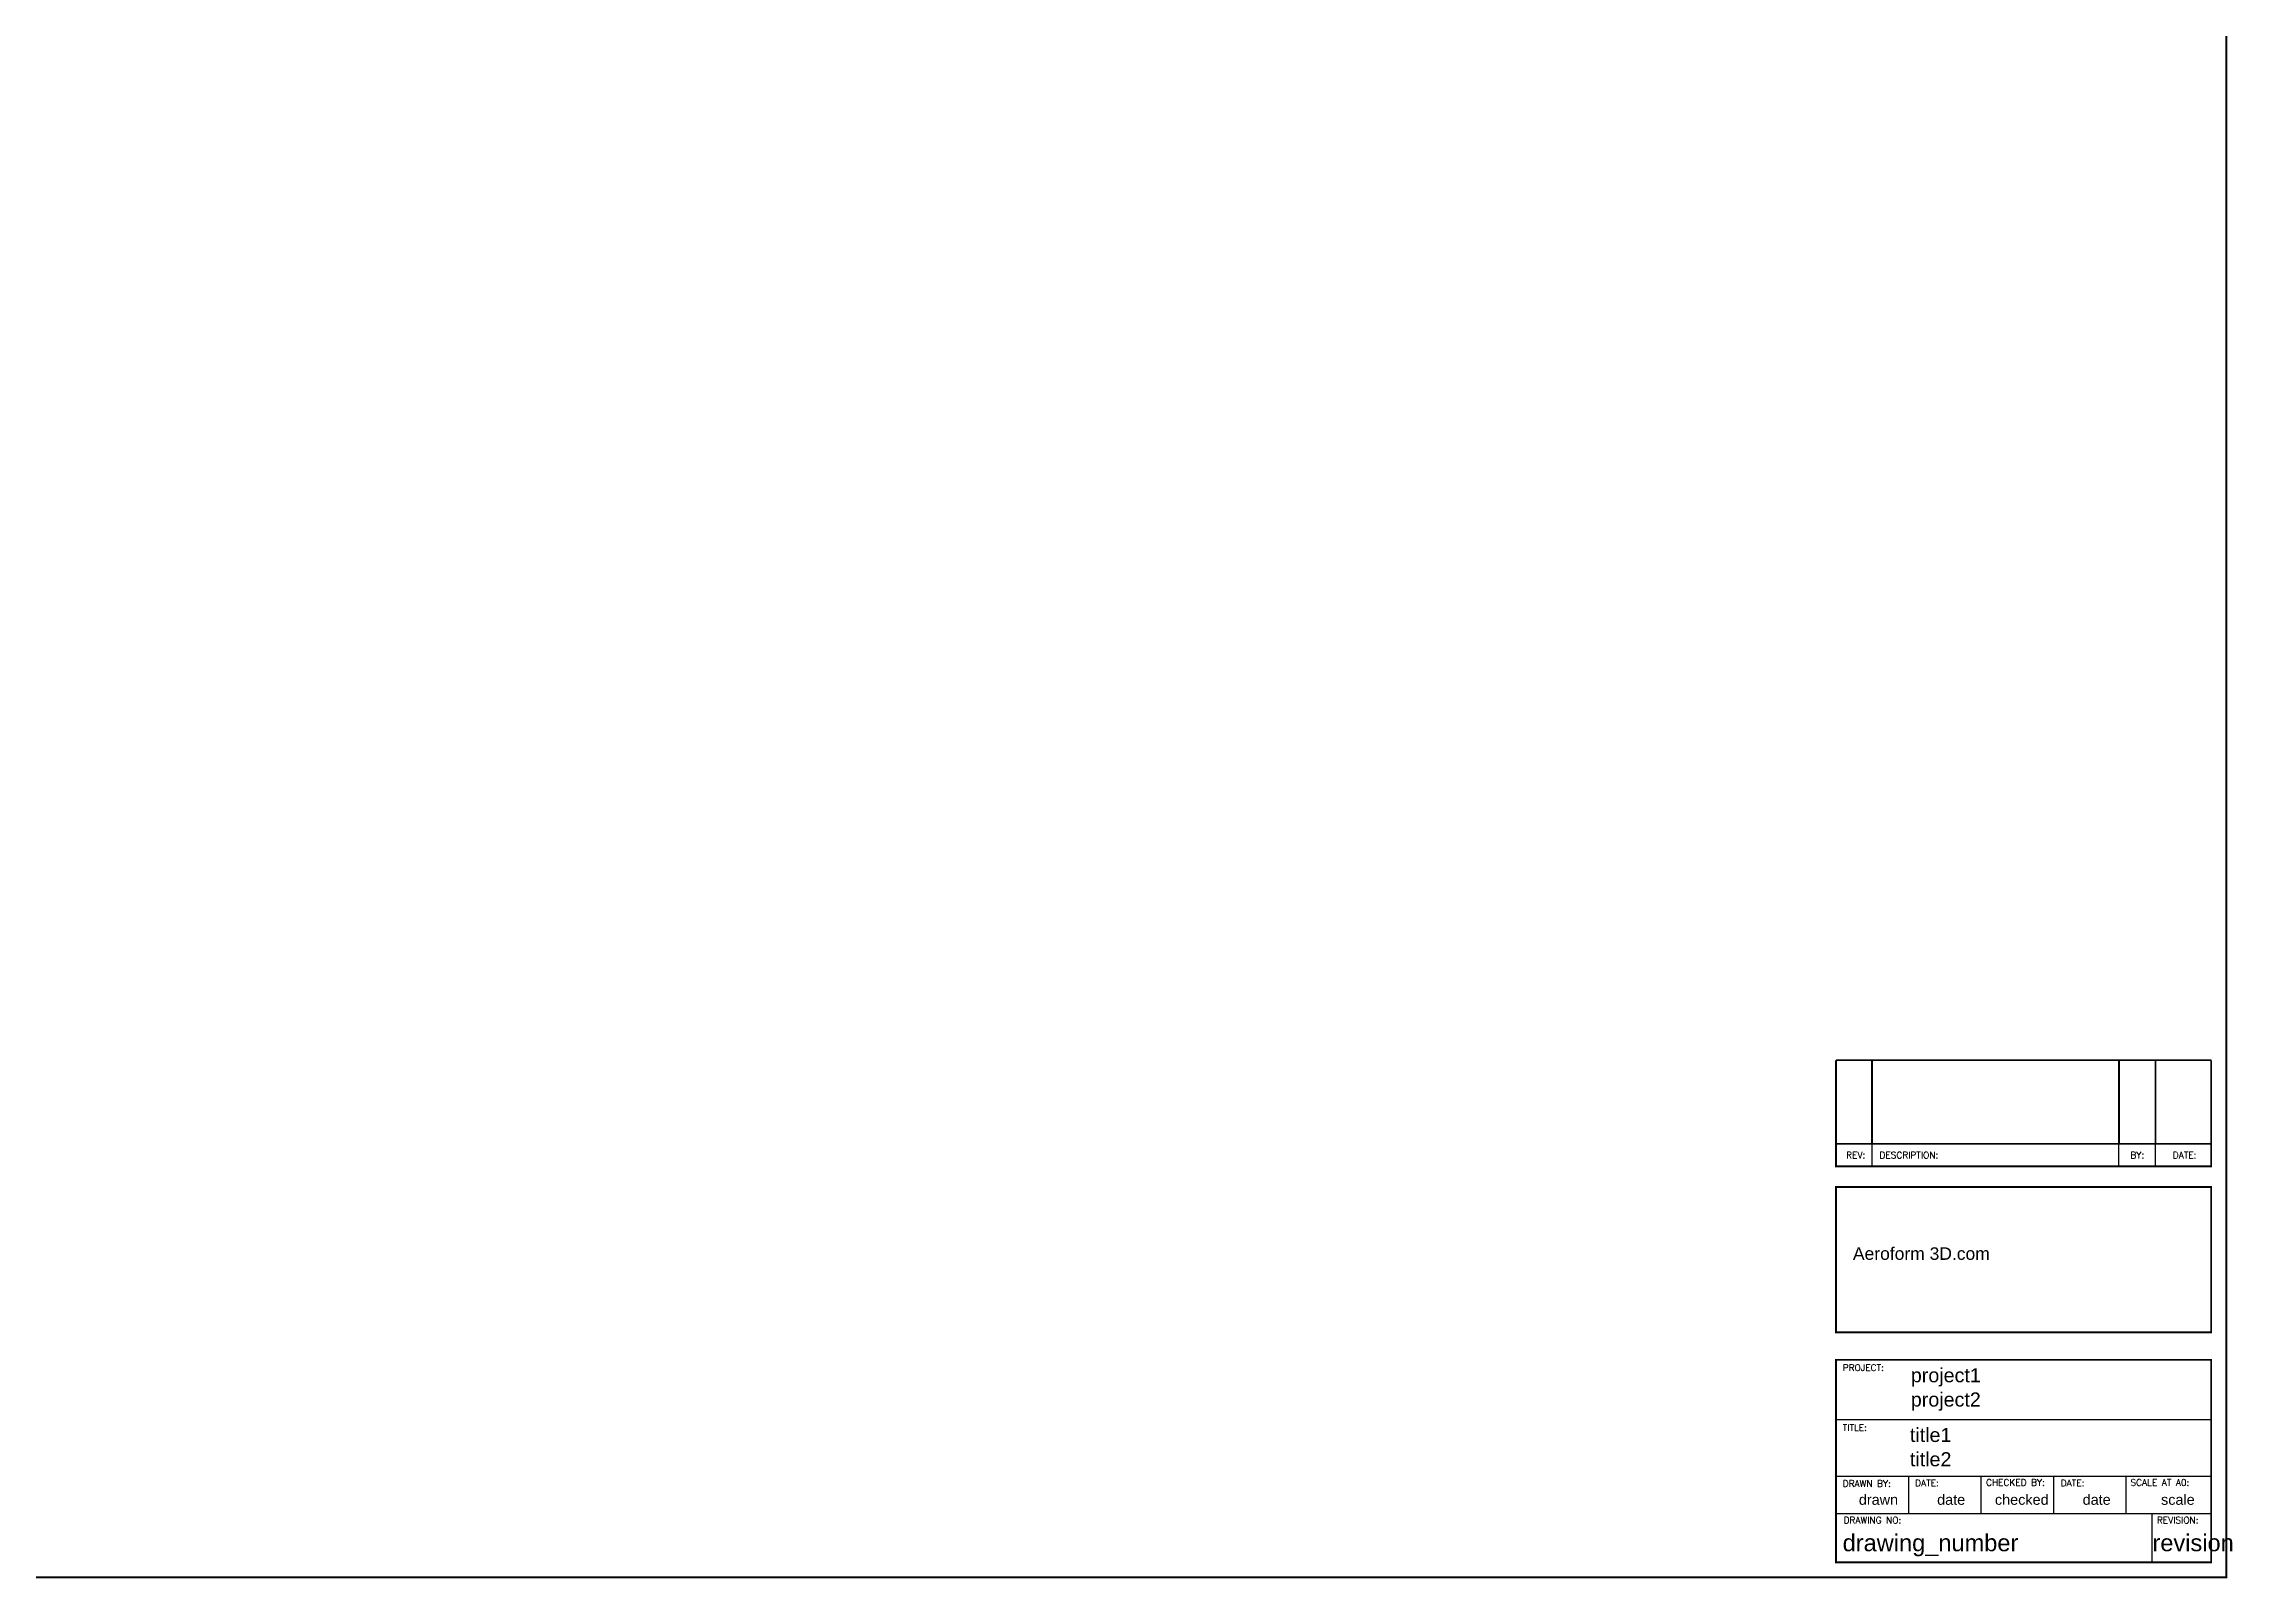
# Paper-space layout 'A0' of a CAD drawing. Header units: inches. Extents: x -171.7 to -125.7, y -118 to -85.7.
# Drawn here: x -148.7 to -125.73, y -117.97 to -101.86 of the extents above; entities that cross this region are included whole.
import ezdxf

# ---------------------------------------------------------------- set-up
doc = ezdxf.new("R2010")
doc.units = ezdxf.units.IN
for name, color, linetype in [('YS-TEXT-LARGE', 250, 'CONTINUOUS'), ('YS-TEXT-MEDIUM', 6, 'CONTINUOUS'), ('YS-TITLEBLOCK-BORDERS', 154, 'CONTINUOUS'), ('YS-TITLEBLOCK-TEXT-NONEDITABLE', 154, 'CONTINUOUS')]:
    doc.layers.add(name, color=color, linetype=linetype)
doc.styles.add('ROMANS', font='romans.shx')
doc.styles.add('YS TEXT', font='arial.ttf')

psp = doc.layouts.new('A0')

# ---------------------------------------------------------------- linework, layer by layer
at = {"layer": 'YS-TITLEBLOCK-BORDERS', "color": 7, "linetype": 'Continuous'}
for p, q in [((-129.514, -113.643), (-129.514, -113.406)), ((-126.923, -113.643), (-126.923, -113.406)), ((-126.54, -113.643), (-126.54, -113.406)), ((-129.892, -113.643), (-125.955, -113.643)), ((-125.955, -116.304), (-129.892, -116.304)), ((-129.892, -116.895), (-125.955, -116.895)), ((-129.132, -116.895), (-129.132, -117.288)), ((-128.371, -116.895), (-128.371, -117.288)), ((-127.611, -116.895), (-127.611, -117.288)), ((-126.851, -116.895), (-126.851, -117.288)), ((-129.892, -117.288), (-125.955, -117.288)), ((-126.577, -117.288), (-126.577, -117.8))]:
    psp.add_line(p, q, dxfattribs=at)
at = {"layer": 'YS-TITLEBLOCK-BORDERS', "linetype": 'Continuous'}
psp.add_line((-129.892, -116.895), (-128.484, -116.895), dxfattribs=at)
at = {"layer": 'YS-TITLEBLOCK-BORDERS', "color": 7, "linetype": 'Continuous', "const_width": 0.0197}
for points in [[(-171.657, -85.753), (-125.797, -85.753), (-125.797, -117.958), (-171.657, -117.958)], [(-129.892, -113.86), (-125.955, -113.86), (-125.955, -115.386), (-129.892, -115.386)]]:
    psp.add_lwpolyline(points, close=True, dxfattribs=at)
for points in [[(-129.892, -113.406), (-129.892, -112.528)], [(-129.892, -112.528), (-125.955, -112.528)], [(-129.514, -113.406), (-129.514, -112.528)], [(-126.923, -113.406), (-126.923, -112.528)], [(-126.54, -113.406), (-126.54, -112.528)], [(-125.955, -113.406), (-125.955, -112.528)], [(-129.892, -113.406), (-129.892, -113.643), (-125.955, -113.643), (-125.955, -113.406), (-129.892, -113.406)], [(-125.955, -117.8), (-125.955, -115.674), (-129.892, -115.674), (-129.892, -117.8), (-125.955, -117.8)]]:
    psp.add_lwpolyline(points, dxfattribs=at)

# ---------------------------------------------------------------- texts
at = {"layer": 'YS-TEXT-LARGE', "linetype": 'Continuous', "insert": (-129.715, -114.493), "char_height": 0.29533, "attachment_point": 1, "style": 'YS TEXT'}
psp.add_mtext('{\\H0.44444x;Aeroform 3D.com\\P\\P\\H0.68751x; }', dxfattribs=at)
at = {"layer": 'YS-TEXT-MEDIUM', "color": 5, "style": 'YS TEXT'}
for s, insert, char_height, width, attachment_point in [('project1', (-129.107, -115.762), 0.1477, 1.08284, 1), ('project2', (-129.107, -116.017), 0.1477, 1.08284, 1), ('title1', (-129.117, -116.389), 0.1477, 0.67975, 1), ('title2', (-129.117, -116.644), 0.1477, 0.67975, 1), ('drawn', (-129.447, -117.088), 0.1083, 0.41408, 2), ('date', (-128.684, -117.088), 0.1083, 0.2959, 2), ('checked', (-127.943, -117.088), 0.1083, 0.56626, 2), ('date', (-127.157, -117.088), 0.1083, 0.2959, 2), ('scale', (-126.305, -117.088), 0.1083, 0.49856, 2), ('drawing_number', (-128.901, -117.507), 0.1772, 1.8565, 2), ('revision', (-126.145, -117.507), 0.1772, 0.85725, 2)]:
    psp.add_mtext(s, dxfattribs=dict(at, insert=insert, char_height=char_height, width=width, attachment_point=attachment_point))
at = {"layer": 'YS-TITLEBLOCK-TEXT-NONEDITABLE', "linetype": 'Continuous', "style": 'ROMANS'}
for s, insert, char_height, width, attachment_point in [('REV:', (-129.685, -113.524), 0.0689, 1.66367, 5), ('DESCRIPTION:', (-129.436, -113.524), 0.06891, 1.66367, 4), ('BY:', (-126.73, -113.524), 0.0689, 1.66367, 5), ('DATE:', (-126.234, -113.524), 0.0689, 1.66367, 5), ('PROJECT:', (-129.822, -115.722), 0.0689, 1.48366, 1), ('TITLE:', (-129.822, -116.352), 0.0689, 1.48366, 1), ('DRAWN BY:', (-129.822, -116.939), 0.0689, 1.48366, 1), ('DATE:', (-129.062, -116.933), 0.0689, 1.47488, 1), ('CHECKED BY:', (-128.318, -116.927), 0.06891, 1.48366, 1), ('DATE:', (-127.534, -116.933), 0.0689, 1.47488, 1), ('SCALE AT A0:', (-126.802, -116.928), 0.06891, 1.48366, 1), ('DRAWING NO:', (-129.813, -117.323), 0.06891, 1.48366, 1), ('REVISION:', (-126.525, -117.323), 0.0689, 1.48366, 1)]:
    psp.add_mtext(s, dxfattribs=dict(at, insert=insert, char_height=char_height, width=width, attachment_point=attachment_point))

doc.saveas('drawing.dxf')
